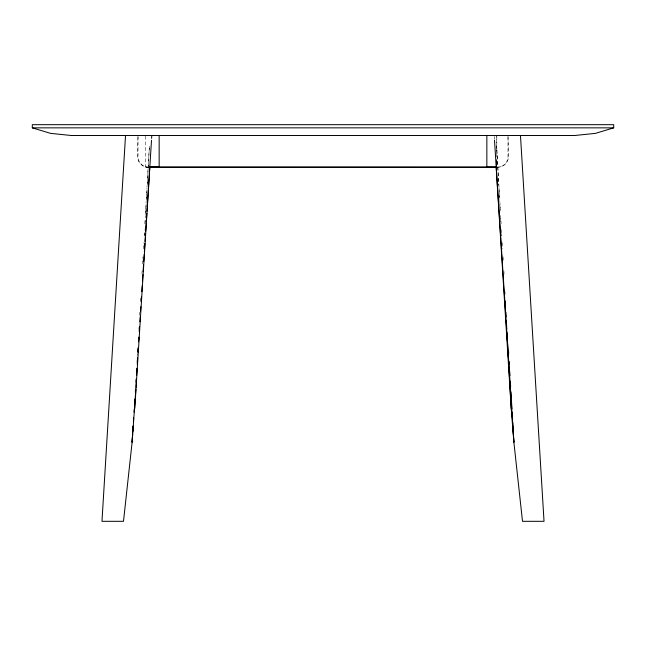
<?xml version="1.0" encoding="UTF-8"?>
<svg xmlns="http://www.w3.org/2000/svg" width="646" height="646" viewBox="0 0 646 646"><rect width="100%" height="100%" fill="white"/><g stroke="black" fill="none" stroke-linecap="round" stroke-linejoin="round"><path stroke-width="0.48" stroke-dasharray="3.23 2.42" d="M496.58 148.54L496.814 135.482M144.421 235.556L144.534 233.545M145.1 223.484L145.374 218.461M145.713 212.421L146.157 204.378M146.497 198.346L146.941 190.304M147.223 185.273L149.412 146.053L146.997 187.356M137.178 355.599L137.291 353.58M139.528 315.296L139.706 312.276M140.352 301.197L140.529 298.169M141.942 273.993L142.112 270.973M142.524 263.915L142.936 256.866M143.412 248.807L143.759 242.767M144.171 235.709L144.526 229.669M144.882 223.621L145.35 215.562M145.407 214.553L146.174 201.455M146.23 200.454L146.941 188.366M145.754 167.193L148.782 167.185L145.754 167.193L145.754 135.482M499.003 187.356L496.588 146.053L498.777 185.273M499.059 188.366L499.77 200.454M499.826 201.455L500.359 210.523M500.65 215.562L501.118 223.621M501.474 229.669L501.829 235.709M502.241 242.767L502.588 248.807M503.064 256.866L503.299 260.895M503.888 270.973L504.058 273.993M499.059 190.304L499.503 198.346M499.842 204.378L500.174 210.41M500.626 218.461L500.9 223.484M501.466 233.545L501.579 235.556M494.287 136.443L494.448 139.326M496.814 136.468L496.814 160.256M148.677 167.249A10.675 10.675 0 0 1 138.002 156.574L138.01 135.482L137.461 156.51A10.675 10.675 0 0 0 148.136 167.185M497.864 167.185A10.675 10.675 0 0 0 508.539 156.51L507.99 135.482L507.998 156.574A10.675 10.675 0 0 1 497.323 167.249"/><path stroke-width="0.97" d="M125.526 135.482L101.971 521.314L123.499 521.314L132.115 442.235L135.854 389.425M135.967 387.414L136.411 379.372M136.637 375.35L137.033 368.309M137.251 364.287L137.59 358.247M137.929 352.215L138.147 348.194M138.543 341.153L138.769 337.131M139.213 329.089L139.326 327.07M151.495 140.287L134.788 408.53M151.6 138.365L151.77 135.482M132.583 434.177L132.115 442.235L132.632 434.201M132.761 431.157L133.06 426.118M133.407 420.07L133.528 418.059M132.761 432.198L133.149 426.174M133.407 422.153L133.665 418.14M134.053 412.116L134.247 409.104M134.699 402.07L134.893 399.058M135.345 392.033L135.539 389.021M135.991 381.996L136.185 378.984M136.637 371.951L136.831 368.939M137.283 361.913L137.541 357.9M137.929 351.876L138.187 347.855M138.575 341.831L138.833 337.818M139.221 331.794L139.544 326.771M139.867 321.756L140.19 316.734M140.513 311.711L140.836 306.689M141.159 301.674L141.482 296.651M141.805 291.629L142.193 285.605M142.451 281.591L142.903 274.566M143.097 271.554L143.549 264.521M143.743 261.509L144.195 254.484M144.389 251.472L144.906 243.437M145.035 241.434L145.552 233.4M145.681 231.389L146.198 223.363M146.327 221.352L146.844 213.317M146.973 211.315L149.807 167.136L496.863 167.185L149.791 167.193M613.7 127.851L595.451 133.359L574.924 135.482L71.076 135.482L50.55 133.359L32.3 127.851L32.3 124.686L613.7 124.686L613.7 127.851L32.3 127.851M149.63 167.249L159.15 167.193L159.15 135.482M149.137 167.185L159.15 167.193M496.152 167.169L511.212 408.53L513.885 442.235L522.501 521.314L544.029 521.314L520.474 135.482M508.588 351.569L508.709 353.58M509.177 361.639L509.355 364.659M509.767 371.716L510.001 375.746M510.356 381.786L510.647 386.825M510.946 391.864L511.293 397.912M511.535 401.941L511.947 408.991M512.117 412.011L512.593 420.07M512.706 422.088L513.885 442.235L494.505 140.287M504.712 291.871L504.825 293.89M505.22 300.923L505.495 305.954M505.834 311.986L506.117 317.016M506.335 321.038L506.787 329.089M506.957 332.101L511.212 408.53M496.443 160.66L496.443 167.249L486.85 167.193L486.85 135.482"/></g></svg>
